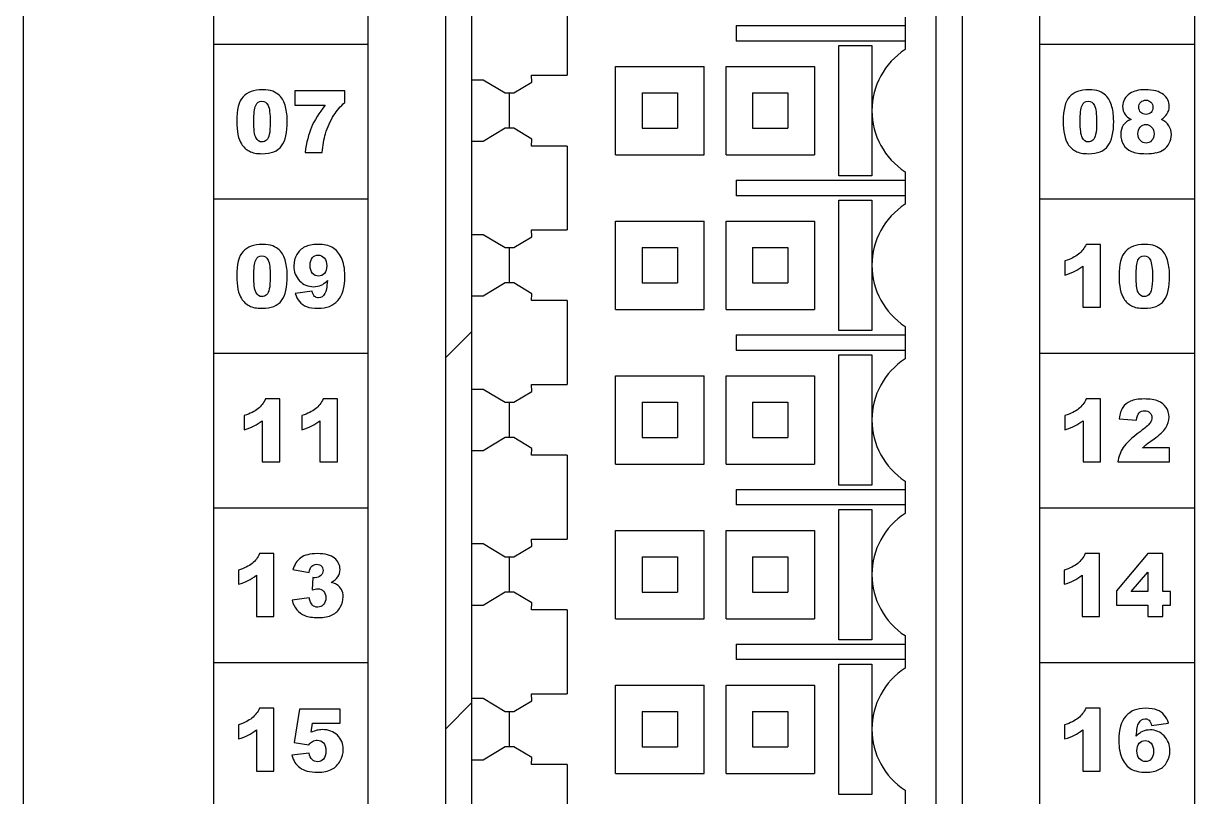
# Model space of a CAD drawing. Header units: millimetres. Extents: x 33 to 632, y -490 to 20.
# Drawn here: x 274.47 to 300.97, y -172.41 to -154.91 of the extents above; entities that cross this region are included whole.
import ezdxf

# ---------------------------------------------------------------- set-up
doc = ezdxf.new("R2010")
doc.units = ezdxf.units.MM

# ---------------------------------------------------------------- blocks, each defined once
blk = doc.blocks.new('MOD_DIM780')
at = {"linetype": 'Continuous'}
for p, q in [((115.619, 48.361), (115.619, 128.861)), ((126.119, 48.361), (126.119, 128.861)), ((115.019, 128.161), (115.019, 48.561)), ((126.719, 48.561), (126.719, 128.161)), ((109.769, 125.111), (109.769, 51.611)), ((113.269, 51.611), (113.269, 125.111)), ((128.469, 51.611), (128.469, 125.111)), ((131.969, 125.111), (131.969, 51.611)), ((105.469, 38.611), (105.469, 124.511)), ((117.769, 115.811), (117.769, 113.911)), ((121.594, 115.036), (121.594, 114.686)), ((121.594, 115.036), (125.419, 115.036)), ((125.419, 115.228), (125.419, 114.494)), ((113.269, 114.611), (109.769, 114.611)), ((125.419, 114.686), (121.594, 114.686)), ((123.918, 111.636), (123.918, 114.586)), ((123.918, 114.586), (124.669, 114.586)), ((124.669, 114.586), (124.669, 113.115)), ((131.969, 114.611), (128.469, 114.611)), ((118.869, 112.111), (118.869, 114.111)), ((118.869, 114.111), (120.869, 114.111)), ((120.869, 112.111), (120.869, 114.111)), ((121.369, 112.111), (121.369, 114.111)), ((121.369, 114.111), (123.369, 114.111)), ((123.369, 114.111), (123.369, 112.111)), ((115.619, 113.811), (115.869, 113.811)), ((115.869, 113.811), (116.369, 113.511)), ((116.566, 113.511), (116.97, 113.753)), ((116.97, 113.753), (116.969, 113.911)), ((116.969, 113.911), (117.769, 113.911)), ((111.607, 113.561), (111.607, 113.232)), ((112.743, 113.561), (111.607, 113.561)), ((112.743, 113.298), (112.743, 113.561)), ((116.369, 113.511), (116.566, 113.511)), ((116.469, 112.711), (116.469, 113.511)), ((119.469, 113.511), (119.469, 112.711)), ((119.469, 113.511), (120.269, 113.511)), ((120.269, 113.511), (120.269, 112.711)), ((121.969, 113.511), (121.969, 112.711)), ((121.969, 113.511), (122.769, 113.511)), ((122.769, 113.511), (122.769, 112.711)), ((111.607, 113.232), (112.298, 113.232)), ((124.669, 113.107), (124.669, 111.636)), ((116.369, 112.711), (115.869, 112.41)), ((116.566, 112.711), (116.369, 112.711)), ((116.97, 112.468), (116.566, 112.711)), ((119.469, 112.711), (120.269, 112.711)), ((121.969, 112.711), (122.769, 112.711)), ((115.869, 112.41), (115.619, 112.41)), ((116.969, 112.311), (116.97, 112.468)), ((111.843, 112.161), (112.231, 112.161)), ((117.769, 112.311), (116.969, 112.311)), ((117.769, 112.311), (117.769, 110.411)), ((118.869, 112.111), (120.869, 112.111)), ((121.369, 112.111), (123.369, 112.111)), ((124.669, 111.636), (123.918, 111.636)), ((125.419, 111.728), (125.419, 110.994)), ((121.594, 111.536), (121.594, 111.186)), ((121.594, 111.536), (125.419, 111.536)), ((113.269, 111.111), (109.769, 111.111)), ((125.419, 111.186), (121.594, 111.186)), ((123.918, 108.136), (123.918, 111.086)), ((123.918, 111.086), (124.669, 111.086)), ((124.669, 111.086), (124.669, 109.615)), ((131.969, 111.111), (128.469, 111.111)), ((118.869, 108.611), (118.869, 110.611)), ((118.869, 110.611), (120.869, 110.611)), ((120.869, 108.611), (120.869, 110.611)), ((121.369, 108.611), (121.369, 110.611)), ((121.369, 110.611), (123.369, 110.611)), ((123.369, 110.611), (123.369, 108.611)), ((115.619, 110.311), (115.869, 110.311)), ((115.869, 110.311), (116.369, 110.011)), ((116.566, 110.011), (116.97, 110.253)), ((116.97, 110.253), (116.969, 110.411)), ((116.969, 110.411), (117.769, 110.411)), ((116.369, 110.011), (116.566, 110.011)), ((116.469, 109.211), (116.469, 110.011)), ((119.469, 110.011), (119.469, 109.211)), ((119.469, 110.011), (120.269, 110.011)), ((120.269, 110.011), (120.269, 109.211)), ((121.969, 110.011), (121.969, 109.211)), ((121.969, 110.011), (122.769, 110.011)), ((122.769, 110.011), (122.769, 109.211)), ((129.837, 110.085), (129.515, 110.085)), ((129.837, 108.661), (129.837, 110.085)), ((124.669, 109.607), (124.669, 108.136)), ((129.035, 109.709), (129.035, 109.39)), ((129.443, 109.594), (129.443, 108.661)), ((116.369, 109.211), (115.869, 108.91)), ((116.566, 109.211), (116.369, 109.211)), ((116.97, 108.968), (116.566, 109.211)), ((119.469, 109.211), (120.269, 109.211)), ((121.969, 109.211), (122.769, 109.211)), ((112.005, 109.024), (111.618, 108.975)), ((116.969, 108.811), (116.97, 108.968)), ((115.869, 108.91), (115.619, 108.91)), ((117.769, 108.811), (116.969, 108.811)), ((117.769, 108.811), (117.769, 106.911)), ((129.443, 108.661), (129.837, 108.661)), ((118.869, 108.611), (120.869, 108.611)), ((121.369, 108.611), (123.369, 108.611)), ((124.669, 108.136), (123.918, 108.136)), ((125.419, 108.228), (125.419, 107.494)), ((115.019, 107.514), (115.619, 108.114)), ((121.594, 108.036), (121.594, 107.686)), ((121.594, 108.036), (125.419, 108.036)), ((113.269, 107.611), (109.769, 107.611)), ((125.419, 107.686), (121.594, 107.686)), ((131.969, 107.611), (128.469, 107.611)), ((123.918, 104.636), (123.918, 107.586)), ((123.918, 107.586), (124.669, 107.586)), ((124.669, 107.586), (124.669, 106.115)), ((118.869, 105.111), (118.869, 107.111)), ((118.869, 107.111), (120.869, 107.111)), ((120.869, 105.111), (120.869, 107.111)), ((121.369, 105.111), (121.369, 107.111)), ((121.369, 107.111), (123.369, 107.111)), ((123.369, 107.111), (123.369, 105.111)), ((115.619, 106.811), (115.869, 106.811)), ((115.869, 106.811), (116.369, 106.511)), ((116.97, 106.753), (116.969, 106.911)), ((116.969, 106.911), (117.769, 106.911)), ((111.268, 106.585), (110.946, 106.585)), ((111.268, 105.161), (111.268, 106.585)), ((112.573, 106.585), (112.251, 106.585)), ((112.573, 105.161), (112.573, 106.585)), ((116.566, 106.511), (116.97, 106.753)), ((129.84, 106.585), (129.518, 106.585)), ((129.84, 105.161), (129.84, 106.585)), ((116.369, 106.511), (116.566, 106.511)), ((116.469, 105.711), (116.469, 106.511)), ((119.469, 106.511), (119.469, 105.711)), ((119.469, 106.511), (120.269, 106.511)), ((120.269, 106.511), (120.269, 105.711)), ((121.969, 106.511), (121.969, 105.711)), ((121.969, 106.511), (122.769, 106.511)), ((122.769, 106.511), (122.769, 105.711)), ((110.466, 106.209), (110.466, 105.89)), ((110.875, 106.094), (110.875, 105.161)), ((111.77, 106.209), (111.77, 105.89)), ((112.179, 106.094), (112.179, 105.161)), ((124.669, 106.107), (124.669, 104.636)), ((129.037, 106.209), (129.037, 105.89)), ((129.446, 106.094), (129.446, 105.161)), ((130.263, 106.138), (130.652, 106.106)), ((116.369, 105.711), (115.869, 105.41)), ((116.566, 105.711), (116.369, 105.711)), ((116.97, 105.468), (116.566, 105.711)), ((119.469, 105.711), (120.269, 105.711)), ((121.969, 105.711), (122.769, 105.711)), ((131.401, 105.478), (130.794, 105.478)), ((131.401, 105.161), (131.401, 105.478)), ((115.869, 105.41), (115.619, 105.41)), ((116.969, 105.311), (116.97, 105.468)), ((117.769, 105.311), (116.969, 105.311)), ((117.769, 105.311), (117.769, 103.411)), ((110.875, 105.161), (111.268, 105.161)), ((112.179, 105.161), (112.573, 105.161)), ((118.869, 105.111), (120.869, 105.111)), ((121.369, 105.111), (123.369, 105.111)), ((129.446, 105.161), (129.84, 105.161)), ((130.234, 105.161), (131.401, 105.161)), ((125.419, 104.728), (125.419, 103.994)), ((121.594, 104.536), (121.594, 104.186)), ((121.594, 104.536), (125.419, 104.536)), ((124.669, 104.636), (123.918, 104.636)), ((125.419, 104.186), (121.594, 104.186)), ((113.269, 104.111), (109.769, 104.111)), ((123.918, 101.136), (123.918, 104.086)), ((123.918, 104.086), (124.669, 104.086)), ((124.669, 104.086), (124.669, 102.615)), ((131.969, 104.111), (128.469, 104.111)), ((116.97, 103.253), (116.969, 103.411)), ((116.969, 103.411), (117.769, 103.411)), ((118.869, 101.611), (118.869, 103.611)), ((118.869, 103.611), (120.869, 103.611)), ((120.869, 101.611), (120.869, 103.611)), ((121.369, 101.611), (121.369, 103.611)), ((121.369, 103.611), (123.369, 103.611)), ((123.369, 103.611), (123.369, 101.611)), ((115.619, 103.311), (115.869, 103.311)), ((115.869, 103.311), (116.369, 103.011)), ((116.566, 103.011), (116.97, 103.253)), ((111.136, 103.085), (110.814, 103.085)), ((111.136, 101.661), (111.136, 103.085)), ((116.369, 103.011), (116.566, 103.011)), ((116.469, 102.211), (116.469, 103.011)), ((119.469, 103.011), (119.469, 102.211)), ((119.469, 103.011), (120.269, 103.011)), ((120.269, 103.011), (120.269, 102.211)), ((121.969, 103.011), (121.969, 102.211)), ((121.969, 103.011), (122.769, 103.011)), ((122.769, 103.011), (122.769, 102.211)), ((129.817, 103.085), (129.495, 103.085)), ((129.817, 101.661), (129.817, 103.085)), ((130.909, 103.085), (130.2, 102.242)), ((131.248, 103.085), (130.909, 103.085)), ((131.248, 102.224), (131.248, 103.085)), ((110.334, 102.709), (110.334, 102.39)), ((110.743, 102.594), (110.743, 101.661)), ((111.569, 102.722), (111.937, 102.656)), ((124.669, 102.607), (124.669, 101.136)), ((129.015, 102.709), (129.015, 102.39)), ((129.424, 102.594), (129.424, 101.661)), ((130.533, 102.224), (130.909, 102.664)), ((130.909, 102.664), (130.909, 102.224)), ((112.021, 102.543), (112.001, 102.265)), ((111.937, 102.082), (111.548, 102.03)), ((116.369, 102.211), (115.869, 101.91)), ((116.566, 102.211), (116.369, 102.211)), ((116.97, 101.968), (116.566, 102.211)), ((119.469, 102.211), (120.269, 102.211)), ((121.969, 102.211), (122.769, 102.211)), ((130.2, 102.242), (130.2, 101.922)), ((130.909, 102.224), (130.533, 102.224)), ((131.423, 102.224), (131.248, 102.224)), ((131.423, 101.922), (131.423, 102.224)), ((115.869, 101.91), (115.619, 101.91)), ((116.969, 101.811), (116.97, 101.968)), ((117.769, 101.811), (116.969, 101.811)), ((117.769, 101.811), (117.769, 99.911)), ((130.2, 101.922), (130.909, 101.922)), ((130.909, 101.922), (130.909, 101.661)), ((131.248, 101.661), (131.248, 101.922)), ((131.248, 101.922), (131.423, 101.922)), ((110.743, 101.661), (111.136, 101.661)), ((118.869, 101.611), (120.869, 101.611)), ((121.369, 101.611), (123.369, 101.611)), ((129.424, 101.661), (129.817, 101.661)), ((130.909, 101.661), (131.248, 101.661)), ((121.594, 101.036), (121.594, 100.686)), ((121.594, 101.036), (125.419, 101.036)), ((124.669, 101.136), (123.918, 101.136)), ((125.419, 101.228), (125.419, 100.494)), ((113.269, 100.611), (109.769, 100.611)), ((125.419, 100.686), (121.594, 100.686)), ((123.918, 97.636), (123.918, 100.586)), ((123.918, 100.586), (124.669, 100.586)), ((124.669, 100.586), (124.669, 99.115)), ((131.969, 100.611), (128.469, 100.611)), ((116.97, 99.753), (116.969, 99.911)), ((116.969, 99.911), (117.769, 99.911)), ((118.869, 98.111), (118.869, 100.111)), ((118.869, 100.111), (120.869, 100.111)), ((120.869, 98.111), (120.869, 100.111)), ((121.369, 98.111), (121.369, 100.111)), ((121.369, 100.111), (123.369, 100.111)), ((123.369, 100.111), (123.369, 98.111)), ((115.019, 99.113), (115.619, 99.713)), ((115.619, 99.811), (115.869, 99.811)), ((115.869, 99.811), (116.369, 99.511)), ((116.566, 99.511), (116.97, 99.753)), ((111.135, 99.585), (110.813, 99.585)), ((111.135, 98.161), (111.135, 99.585)), ((111.715, 99.561), (111.592, 98.808)), ((112.639, 99.561), (111.715, 99.561)), ((112.639, 99.25), (112.639, 99.561)), ((116.369, 99.511), (116.566, 99.511)), ((116.469, 98.711), (116.469, 99.511)), ((119.469, 99.511), (119.469, 98.711)), ((119.469, 99.511), (120.269, 99.511)), ((120.269, 99.511), (120.269, 98.711)), ((121.969, 99.511), (121.969, 98.711)), ((121.969, 99.511), (122.769, 99.511)), ((122.769, 99.511), (122.769, 98.711)), ((129.831, 99.585), (129.509, 99.585)), ((129.831, 98.161), (129.831, 99.585)), ((110.333, 99.209), (110.333, 98.89)), ((111.98, 99.04), (112.013, 99.25)), ((112.013, 99.25), (112.639, 99.25)), ((129.029, 99.209), (129.029, 98.89)), ((130.993, 99.198), (131.38, 99.246)), ((110.741, 99.094), (110.741, 98.161)), ((124.669, 99.107), (124.669, 97.636)), ((129.438, 99.094), (129.438, 98.161)), ((111.592, 98.808), (111.924, 98.76)), ((116.369, 98.711), (115.869, 98.41)), ((116.566, 98.711), (116.369, 98.711)), ((116.97, 98.468), (116.566, 98.711)), ((119.469, 98.711), (120.269, 98.711)), ((121.969, 98.711), (122.769, 98.711)), ((111.935, 98.567), (111.542, 98.524)), ((115.869, 98.41), (115.619, 98.41)), ((116.969, 98.311), (116.97, 98.468)), ((110.741, 98.161), (111.135, 98.161)), ((117.769, 98.311), (116.969, 98.311)), ((117.769, 98.311), (117.769, 96.411)), ((118.869, 98.111), (120.869, 98.111)), ((121.369, 98.111), (123.369, 98.111)), ((129.438, 98.161), (129.831, 98.161)), ((124.669, 97.636), (123.918, 97.636)), ((125.419, 97.728), (125.419, 96.994))]:
    blk.add_line(p, q, dxfattribs=at)
for centre, radius, start, end in [((126.319, 113.111), 1.65, 123.0557, 236.9443), ((130.879, 113.208), 1.071, 270.0061, 282.0044), ((126.319, 109.611), 1.65, 123.0557, 236.9443), ((126.319, 106.111), 1.65, 123.0557, 236.9443), ((126.319, 102.611), 1.65, 123.0557, 236.9443), ((126.319, 99.111), 1.65, 123.0557, 236.9443)]:
    blk.add_arc(centre, radius, start, end, dxfattribs=at)
for points in [[(110.439, 113.425), (110.344, 113.318), (110.296, 113.132), (110.296, 112.866)], [(110.877, 113.585), (110.681, 113.585), (110.535, 113.531), (110.439, 113.425)], [(111.109, 113.549), (111.048, 113.572), (110.971, 113.585), (110.877, 113.585)], [(111.258, 113.459), (111.219, 113.496), (111.17, 113.526), (111.109, 113.549)], [(111.347, 113.341), (111.325, 113.382), (111.296, 113.421), (111.258, 113.459)], [(129.138, 113.425), (129.043, 113.318), (128.995, 113.132), (128.995, 112.866)], [(129.577, 113.585), (129.38, 113.585), (129.234, 113.531), (129.138, 113.425)], [(129.809, 113.549), (129.747, 113.572), (129.67, 113.585), (129.577, 113.585)], [(129.957, 113.459), (129.918, 113.496), (129.869, 113.526), (129.809, 113.549)], [(130.046, 113.341), (130.024, 113.382), (129.995, 113.421), (129.957, 113.459)], [(130.508, 113.498), (130.397, 113.424), (130.342, 113.328), (130.342, 113.211)], [(130.849, 113.585), (130.707, 113.585), (130.594, 113.556), (130.508, 113.498)], [(131.263, 113.477), (131.173, 113.548), (131.036, 113.585), (130.849, 113.585)], [(131.398, 113.208), (131.398, 113.316), (131.353, 113.406), (131.263, 113.477)], [(110.682, 112.865), (110.682, 113.041), (110.696, 113.162), (110.725, 113.227)], [(110.725, 113.227), (110.753, 113.292), (110.799, 113.326), (110.864, 113.326)], [(110.864, 113.326), (110.927, 113.326), (110.974, 113.293), (111.005, 113.229)], [(111.005, 113.229), (111.037, 113.165), (111.053, 113.04), (111.053, 112.855)], [(111.401, 113.198), (111.387, 113.252), (111.369, 113.3), (111.347, 113.341)], [(111.44, 112.871), (111.44, 112.984), (111.427, 113.093), (111.401, 113.198)], [(112.298, 113.232), (112.156, 113.056), (112.052, 112.89), (111.987, 112.736)], [(112.495, 113.009), (112.561, 113.112), (112.643, 113.208), (112.743, 113.298)], [(129.381, 112.865), (129.381, 113.041), (129.395, 113.162), (129.424, 113.227)], [(129.424, 113.227), (129.452, 113.292), (129.498, 113.326), (129.563, 113.326)], [(129.563, 113.326), (129.626, 113.326), (129.673, 113.293), (129.704, 113.229)], [(129.704, 113.229), (129.736, 113.165), (129.752, 113.04), (129.752, 112.855)], [(130.1, 113.198), (130.086, 113.252), (130.068, 113.3), (130.046, 113.341)], [(130.139, 112.871), (130.139, 112.984), (130.126, 113.093), (130.1, 113.198)], [(130.342, 113.211), (130.342, 113.14), (130.362, 113.077), (130.4, 113.022)], [(130.708, 113.188), (130.708, 113.235), (130.723, 113.273), (130.752, 113.303)], [(130.753, 113.071), (130.723, 113.1), (130.708, 113.14), (130.708, 113.188)], [(130.752, 113.303), (130.782, 113.332), (130.82, 113.348), (130.868, 113.348)], [(130.868, 113.348), (130.914, 113.348), (130.952, 113.332), (130.982, 113.302)], [(130.982, 113.302), (131.012, 113.271), (131.027, 113.232), (131.027, 113.184)], [(131.027, 113.184), (131.027, 113.138), (131.013, 113.099), (130.984, 113.071)], [(131.344, 113.032), (131.38, 113.086), (131.398, 113.145), (131.398, 113.208)], [(112.304, 112.588), (112.351, 112.742), (112.415, 112.883), (112.495, 113.009)], [(130.533, 112.913), (130.453, 112.882), (130.395, 112.838), (130.357, 112.78)], [(130.4, 113.022), (130.427, 112.982), (130.472, 112.946), (130.533, 112.913)], [(130.874, 113.027), (130.824, 113.027), (130.784, 113.041), (130.753, 113.071)], [(130.984, 113.071), (130.956, 113.041), (130.918, 113.027), (130.874, 113.027)], [(131.218, 112.913), (131.275, 112.951), (131.317, 112.991), (131.344, 113.032)], [(131.387, 112.769), (131.35, 112.828), (131.294, 112.877), (131.218, 112.913)], [(110.296, 112.866), (110.296, 112.758), (110.304, 112.659), (110.324, 112.569)], [(110.729, 112.5), (110.697, 112.565), (110.682, 112.687), (110.682, 112.865)], [(111.053, 112.855), (111.053, 112.728), (111.046, 112.634), (111.032, 112.575)], [(111.311, 112.313), (111.397, 112.431), (111.44, 112.617), (111.44, 112.871)], [(111.987, 112.736), (111.921, 112.581), (111.874, 112.389), (111.843, 112.161)], [(128.995, 112.866), (128.995, 112.758), (129.004, 112.659), (129.023, 112.569)], [(129.428, 112.5), (129.396, 112.565), (129.381, 112.687), (129.381, 112.865)], [(129.752, 112.855), (129.752, 112.728), (129.745, 112.634), (129.731, 112.575)], [(130.01, 112.313), (130.096, 112.431), (130.139, 112.617), (130.139, 112.871)], [(130.357, 112.78), (130.319, 112.723), (130.299, 112.654), (130.299, 112.572)], [(130.687, 112.586), (130.687, 112.651), (130.704, 112.702), (130.741, 112.74)], [(130.741, 112.74), (130.777, 112.779), (130.819, 112.798), (130.868, 112.798)], [(130.868, 112.798), (130.916, 112.798), (130.959, 112.778), (130.996, 112.738)], [(130.996, 112.738), (131.034, 112.698), (131.053, 112.648), (131.053, 112.587)], [(131.444, 112.57), (131.444, 112.643), (131.424, 112.709), (131.387, 112.769)], [(110.324, 112.569), (110.343, 112.48), (110.368, 112.41), (110.402, 112.358)], [(110.866, 112.402), (110.806, 112.402), (110.76, 112.435), (110.729, 112.5)], [(110.968, 112.443), (110.94, 112.416), (110.905, 112.402), (110.866, 112.402)], [(111.032, 112.575), (111.019, 112.515), (110.997, 112.471), (110.968, 112.443)], [(112.231, 112.161), (112.243, 112.325), (112.268, 112.467), (112.304, 112.588)], [(129.023, 112.569), (129.042, 112.48), (129.068, 112.41), (129.101, 112.358)], [(129.565, 112.402), (129.505, 112.402), (129.459, 112.435), (129.428, 112.5)], [(129.667, 112.443), (129.639, 112.416), (129.604, 112.402), (129.565, 112.402)], [(129.731, 112.575), (129.718, 112.515), (129.696, 112.471), (129.667, 112.443)], [(130.299, 112.572), (130.299, 112.488), (130.32, 112.412), (130.36, 112.344)], [(130.743, 112.434), (130.705, 112.473), (130.687, 112.524), (130.687, 112.586)], [(130.872, 112.376), (130.824, 112.376), (130.781, 112.395), (130.743, 112.434)], [(130.997, 112.435), (130.96, 112.395), (130.918, 112.376), (130.872, 112.376)], [(131.053, 112.587), (131.053, 112.525), (131.034, 112.475), (130.997, 112.435)], [(131.277, 112.233), (131.323, 112.266), (131.362, 112.313), (131.395, 112.374)], [(131.395, 112.374), (131.427, 112.435), (131.444, 112.5), (131.444, 112.57)], [(110.402, 112.358), (110.449, 112.286), (110.509, 112.23), (110.581, 112.193)], [(110.581, 112.193), (110.654, 112.156), (110.749, 112.137), (110.867, 112.137)], [(110.867, 112.137), (111.077, 112.137), (111.225, 112.195), (111.311, 112.313)], [(129.101, 112.358), (129.148, 112.286), (129.208, 112.23), (129.28, 112.193)], [(129.28, 112.193), (129.353, 112.156), (129.448, 112.137), (129.566, 112.137)], [(129.566, 112.137), (129.776, 112.137), (129.924, 112.195), (130.01, 112.313)], [(130.36, 112.344), (130.401, 112.275), (130.461, 112.224), (130.539, 112.189)], [(130.539, 112.189), (130.617, 112.155), (130.73, 112.137), (130.879, 112.137)], [(131.102, 112.16), (131.171, 112.175), (131.23, 112.2), (131.277, 112.233)], [(110.878, 110.085), (110.681, 110.085), (110.535, 110.031), (110.44, 109.925)], [(111.11, 110.049), (111.049, 110.072), (110.972, 110.085), (110.878, 110.085)], [(111.258, 109.959), (111.22, 109.996), (111.17, 110.026), (111.11, 110.049)], [(111.836, 110.026), (111.758, 109.986), (111.698, 109.929), (111.654, 109.853)], [(112.126, 110.085), (112.01, 110.085), (111.912, 110.065), (111.836, 110.026)], [(112.463, 110.012), (112.378, 110.06), (112.266, 110.085), (112.126, 110.085)], [(112.666, 109.783), (112.615, 109.888), (112.547, 109.964), (112.463, 110.012)], [(129.515, 110.085), (129.473, 109.997), (129.416, 109.922), (129.343, 109.863)], [(130.841, 110.085), (130.645, 110.085), (130.499, 110.031), (130.403, 109.925)], [(131.073, 110.049), (131.012, 110.072), (130.935, 110.085), (130.841, 110.085)], [(131.221, 109.959), (131.183, 109.996), (131.134, 110.026), (131.073, 110.049)], [(110.44, 109.925), (110.344, 109.818), (110.296, 109.632), (110.296, 109.366)], [(110.682, 109.365), (110.682, 109.541), (110.697, 109.662), (110.725, 109.727)], [(110.725, 109.727), (110.754, 109.792), (110.8, 109.826), (110.865, 109.826)], [(110.865, 109.826), (110.928, 109.826), (110.974, 109.793), (111.006, 109.729)], [(111.006, 109.729), (111.037, 109.665), (111.054, 109.54), (111.054, 109.355)], [(111.348, 109.841), (111.326, 109.882), (111.296, 109.921), (111.258, 109.959)], [(111.401, 109.698), (111.388, 109.752), (111.37, 109.8), (111.348, 109.841)], [(111.654, 109.853), (111.61, 109.776), (111.588, 109.691), (111.588, 109.598)], [(111.958, 109.609), (111.958, 109.686), (111.974, 109.745), (112.009, 109.784)], [(112.009, 109.784), (112.043, 109.822), (112.086, 109.842), (112.138, 109.842)], [(112.138, 109.842), (112.192, 109.842), (112.239, 109.82), (112.277, 109.777)], [(112.277, 109.777), (112.315, 109.734), (112.334, 109.675), (112.334, 109.599)], [(112.742, 109.368), (112.742, 109.54), (112.716, 109.678), (112.666, 109.783)], [(129.343, 109.863), (129.27, 109.803), (129.166, 109.751), (129.035, 109.709)], [(130.403, 109.925), (130.308, 109.818), (130.26, 109.632), (130.26, 109.366)], [(130.646, 109.365), (130.646, 109.541), (130.66, 109.662), (130.689, 109.727)], [(130.689, 109.727), (130.717, 109.792), (130.763, 109.826), (130.828, 109.826)], [(130.828, 109.826), (130.891, 109.826), (130.938, 109.793), (130.969, 109.729)], [(130.969, 109.729), (131.001, 109.665), (131.017, 109.54), (131.017, 109.355)], [(131.311, 109.841), (131.289, 109.882), (131.26, 109.921), (131.221, 109.959)], [(131.365, 109.698), (131.351, 109.752), (131.333, 109.8), (131.311, 109.841)], [(111.44, 109.371), (111.44, 109.484), (111.427, 109.593), (111.401, 109.698)], [(111.588, 109.598), (111.588, 109.462), (111.631, 109.349), (111.717, 109.26)], [(112.01, 109.429), (111.975, 109.471), (111.958, 109.531), (111.958, 109.609)], [(112.334, 109.599), (112.334, 109.525), (112.316, 109.468), (112.28, 109.428)], [(129.035, 109.39), (129.124, 109.417), (129.199, 109.446), (129.258, 109.476)], [(129.258, 109.476), (129.317, 109.506), (129.379, 109.545), (129.443, 109.594)], [(131.404, 109.371), (131.404, 109.484), (131.391, 109.593), (131.365, 109.698)], [(110.296, 109.366), (110.296, 109.258), (110.305, 109.159), (110.324, 109.069)], [(110.729, 109), (110.697, 109.065), (110.682, 109.187), (110.682, 109.365)], [(111.054, 109.355), (111.054, 109.228), (111.046, 109.134), (111.033, 109.075)], [(111.312, 108.813), (111.397, 108.931), (111.44, 109.117), (111.44, 109.371)], [(111.717, 109.26), (111.803, 109.171), (111.909, 109.127), (112.035, 109.127)], [(112.143, 109.367), (112.09, 109.367), (112.046, 109.387), (112.01, 109.429)], [(112.28, 109.428), (112.244, 109.387), (112.198, 109.367), (112.143, 109.367)], [(112.205, 109.16), (112.254, 109.182), (112.302, 109.217), (112.349, 109.265)], [(112.349, 109.265), (112.335, 109.114), (112.316, 109.016), (112.291, 108.97)], [(112.582, 108.813), (112.689, 108.93), (112.742, 109.115), (112.742, 109.368)], [(130.26, 109.366), (130.26, 109.258), (130.268, 109.159), (130.288, 109.069)], [(130.692, 109), (130.661, 109.065), (130.646, 109.187), (130.646, 109.365)], [(131.017, 109.355), (131.017, 109.228), (131.009, 109.134), (130.996, 109.075)], [(131.275, 108.813), (131.361, 108.931), (131.404, 109.117), (131.404, 109.371)], [(110.324, 109.069), (110.343, 108.98), (110.369, 108.91), (110.403, 108.858)], [(110.867, 108.902), (110.806, 108.902), (110.76, 108.935), (110.729, 109)], [(110.969, 108.943), (110.94, 108.916), (110.906, 108.902), (110.867, 108.902)], [(111.033, 109.075), (111.019, 109.015), (110.997, 108.971), (110.969, 108.943)], [(111.618, 108.975), (111.641, 108.9), (111.673, 108.838), (111.716, 108.788)], [(112.056, 108.908), (112.032, 108.931), (112.014, 108.969), (112.005, 109.024)], [(112.035, 109.127), (112.099, 109.127), (112.156, 109.137), (112.205, 109.16)], [(112.291, 108.97), (112.256, 108.907), (112.207, 108.876), (112.145, 108.876)], [(130.288, 109.069), (130.307, 108.98), (130.332, 108.91), (130.366, 108.858)], [(130.83, 108.902), (130.77, 108.902), (130.724, 108.935), (130.692, 109)], [(130.932, 108.943), (130.903, 108.916), (130.869, 108.902), (130.83, 108.902)], [(130.996, 109.075), (130.983, 109.015), (130.961, 108.971), (130.932, 108.943)], [(110.403, 108.858), (110.449, 108.786), (110.509, 108.73), (110.582, 108.693)], [(110.582, 108.693), (110.654, 108.656), (110.749, 108.637), (110.867, 108.637)], [(110.867, 108.637), (111.078, 108.637), (111.226, 108.695), (111.312, 108.813)], [(111.716, 108.788), (111.758, 108.739), (111.812, 108.701), (111.877, 108.675)], [(111.877, 108.675), (111.941, 108.65), (112.029, 108.637), (112.14, 108.637)], [(112.145, 108.876), (112.11, 108.876), (112.08, 108.886), (112.056, 108.908)], [(112.14, 108.637), (112.329, 108.637), (112.476, 108.695), (112.582, 108.813)], [(130.366, 108.858), (130.413, 108.786), (130.473, 108.73), (130.545, 108.693)], [(130.545, 108.693), (130.618, 108.656), (130.712, 108.637), (130.831, 108.637)], [(130.831, 108.637), (131.041, 108.637), (131.189, 108.695), (131.275, 108.813)], [(110.946, 106.585), (110.904, 106.497), (110.847, 106.422), (110.774, 106.363)], [(112.251, 106.585), (112.209, 106.497), (112.151, 106.422), (112.079, 106.363)], [(129.518, 106.585), (129.476, 106.497), (129.418, 106.422), (129.346, 106.363)], [(130.519, 106.535), (130.444, 106.502), (130.387, 106.455), (130.346, 106.394)], [(130.827, 106.585), (130.695, 106.585), (130.593, 106.567), (130.519, 106.535)], [(131.146, 106.537), (131.07, 106.568), (130.964, 106.585), (130.827, 106.585)], [(131.326, 106.394), (131.282, 106.459), (131.222, 106.506), (131.146, 106.537)], [(110.774, 106.363), (110.701, 106.303), (110.598, 106.251), (110.466, 106.209)], [(112.079, 106.363), (112.005, 106.303), (111.902, 106.251), (111.77, 106.209)], [(129.346, 106.363), (129.272, 106.303), (129.169, 106.251), (129.037, 106.209)], [(130.346, 106.394), (130.306, 106.332), (130.278, 106.247), (130.263, 106.138)], [(130.652, 106.106), (130.663, 106.184), (130.684, 106.24), (130.716, 106.271)], [(130.716, 106.271), (130.747, 106.302), (130.788, 106.318), (130.838, 106.318)], [(130.838, 106.318), (130.885, 106.318), (130.924, 106.303), (130.956, 106.272)], [(130.956, 106.272), (130.988, 106.242), (131.004, 106.205), (131.004, 106.163)], [(131.391, 106.177), (131.391, 106.257), (131.37, 106.329), (131.326, 106.394)], [(110.69, 105.976), (110.749, 106.006), (110.811, 106.045), (110.875, 106.094)], [(111.994, 105.976), (112.053, 106.006), (112.115, 106.045), (112.179, 106.094)], [(129.261, 105.976), (129.32, 106.006), (129.382, 106.045), (129.446, 106.094)], [(130.956, 106.039), (130.924, 105.994), (130.851, 105.929), (130.737, 105.845)], [(131.004, 106.163), (131.004, 106.123), (130.988, 106.082), (130.956, 106.039)], [(131.316, 105.932), (131.366, 106.01), (131.391, 106.091), (131.391, 106.177)], [(110.466, 105.89), (110.556, 105.917), (110.63, 105.946), (110.69, 105.976)], [(111.77, 105.89), (111.86, 105.917), (111.935, 105.946), (111.994, 105.976)], [(129.037, 105.89), (129.127, 105.917), (129.202, 105.946), (129.261, 105.976)], [(130.737, 105.845), (130.55, 105.707), (130.423, 105.587), (130.355, 105.485)], [(131.044, 105.677), (131.176, 105.769), (131.266, 105.854), (131.316, 105.932)], [(130.355, 105.485), (130.288, 105.384), (130.247, 105.275), (130.234, 105.161)], [(130.794, 105.478), (130.829, 105.512), (130.86, 105.541), (130.887, 105.562)], [(130.887, 105.562), (130.913, 105.584), (130.966, 105.622), (131.044, 105.677)], [(110.643, 102.863), (110.569, 102.803), (110.466, 102.751), (110.334, 102.709)], [(110.814, 103.085), (110.772, 102.997), (110.715, 102.922), (110.643, 102.863)], [(111.745, 102.991), (111.658, 102.928), (111.599, 102.838), (111.569, 102.722)], [(112.114, 103.085), (111.955, 103.085), (111.832, 103.053), (111.745, 102.991)], [(111.995, 102.801), (112.023, 102.829), (112.061, 102.843), (112.107, 102.843)], [(112.107, 102.843), (112.15, 102.843), (112.186, 102.83), (112.211, 102.804)], [(112.51, 102.982), (112.428, 103.05), (112.297, 103.085), (112.114, 103.085)], [(112.633, 102.725), (112.633, 102.829), (112.592, 102.914), (112.51, 102.982)], [(129.324, 102.863), (129.25, 102.803), (129.147, 102.751), (129.015, 102.709)], [(129.495, 103.085), (129.453, 102.997), (129.396, 102.922), (129.324, 102.863)], [(110.558, 102.476), (110.617, 102.506), (110.679, 102.545), (110.743, 102.594)], [(111.937, 102.656), (111.946, 102.725), (111.966, 102.773), (111.995, 102.801)], [(112.198, 102.587), (112.164, 102.555), (112.122, 102.538), (112.071, 102.538)], [(112.25, 102.703), (112.25, 102.658), (112.233, 102.619), (112.198, 102.587)], [(112.211, 102.804), (112.236, 102.779), (112.25, 102.745), (112.25, 102.703)], [(112.433, 102.432), (112.5, 102.469), (112.55, 102.512), (112.583, 102.561)], [(112.583, 102.561), (112.616, 102.61), (112.633, 102.664), (112.633, 102.725)], [(129.239, 102.476), (129.298, 102.506), (129.36, 102.545), (129.424, 102.594)], [(110.334, 102.39), (110.424, 102.417), (110.498, 102.446), (110.558, 102.476)], [(112.071, 102.538), (112.059, 102.538), (112.042, 102.539), (112.021, 102.543)], [(112.557, 102.385), (112.529, 102.403), (112.487, 102.419), (112.433, 102.432)], [(112.665, 102.272), (112.639, 102.319), (112.603, 102.357), (112.557, 102.385)], [(129.015, 102.39), (129.105, 102.417), (129.179, 102.446), (129.239, 102.476)], [(111.548, 102.03), (111.573, 101.942), (111.609, 101.87), (111.657, 101.813)], [(112.007, 101.919), (111.975, 101.949), (111.952, 102.004), (111.937, 102.082)], [(112.001, 102.265), (112.054, 102.28), (112.096, 102.288), (112.127, 102.288)], [(112.127, 102.288), (112.184, 102.288), (112.229, 102.27), (112.262, 102.234)], [(112.313, 102.084), (112.313, 102.02), (112.295, 101.969), (112.26, 101.931)], [(112.262, 102.234), (112.296, 102.198), (112.313, 102.149), (112.313, 102.084)], [(112.64, 101.87), (112.682, 101.944), (112.704, 102.023), (112.704, 102.105)], [(112.704, 102.105), (112.704, 102.17), (112.691, 102.225), (112.665, 102.272)], [(111.657, 101.813), (111.704, 101.755), (111.765, 101.711), (111.838, 101.682)], [(112.13, 101.874), (112.081, 101.874), (112.04, 101.888), (112.007, 101.919)], [(112.26, 101.931), (112.226, 101.893), (112.182, 101.874), (112.13, 101.874)], [(112.456, 101.697), (112.536, 101.737), (112.597, 101.795), (112.64, 101.87)], [(111.838, 101.682), (111.912, 101.652), (112.012, 101.637), (112.14, 101.637)], [(112.14, 101.637), (112.27, 101.637), (112.376, 101.658), (112.456, 101.697)], [(110.813, 99.585), (110.771, 99.497), (110.714, 99.422), (110.641, 99.363)], [(129.509, 99.585), (129.467, 99.497), (129.41, 99.422), (129.337, 99.363)], [(130.415, 99.408), (130.309, 99.29), (130.256, 99.105), (130.256, 98.853)], [(130.858, 99.585), (130.669, 99.585), (130.521, 99.525), (130.415, 99.408)], [(131.121, 99.545), (131.056, 99.571), (130.968, 99.585), (130.858, 99.585)], [(131.282, 99.432), (131.24, 99.482), (131.186, 99.52), (131.121, 99.545)], [(131.38, 99.246), (131.357, 99.32), (131.325, 99.383), (131.282, 99.432)], [(110.641, 99.363), (110.568, 99.303), (110.464, 99.251), (110.333, 99.209)], [(129.337, 99.363), (129.264, 99.303), (129.161, 99.251), (129.029, 99.209)], [(130.65, 98.956), (130.662, 99.106), (130.681, 99.204), (130.706, 99.251)], [(130.706, 99.251), (130.741, 99.313), (130.791, 99.346), (130.854, 99.346)], [(130.854, 99.346), (130.888, 99.346), (130.918, 99.334), (130.941, 99.312)], [(130.941, 99.312), (130.966, 99.289), (130.983, 99.251), (130.993, 99.198)], [(110.333, 98.89), (110.422, 98.917), (110.497, 98.946), (110.556, 98.976)], [(110.556, 98.976), (110.615, 99.006), (110.677, 99.045), (110.741, 99.094)], [(112.108, 99.086), (112.066, 99.076), (112.023, 99.06), (111.98, 99.04)], [(112.009, 98.833), (112.044, 98.851), (112.08, 98.861), (112.118, 98.861)], [(112.234, 99.101), (112.192, 99.101), (112.15, 99.096), (112.108, 99.086)], [(112.118, 98.861), (112.178, 98.861), (112.224, 98.841), (112.26, 98.802)], [(112.574, 98.974), (112.487, 99.058), (112.373, 99.101), (112.234, 99.101)], [(112.706, 98.654), (112.706, 98.782), (112.662, 98.889), (112.574, 98.974)], [(129.029, 98.89), (129.119, 98.917), (129.193, 98.946), (129.253, 98.976)], [(129.253, 98.976), (129.312, 99.006), (129.374, 99.045), (129.438, 99.094)], [(130.256, 98.853), (130.256, 98.68), (130.281, 98.542), (130.331, 98.437)], [(130.794, 99.06), (130.744, 99.037), (130.696, 99.003), (130.65, 98.956)], [(130.718, 98.794), (130.754, 98.834), (130.8, 98.854), (130.855, 98.854)], [(130.964, 99.095), (130.899, 99.095), (130.842, 99.083), (130.794, 99.06)], [(130.855, 98.854), (130.907, 98.854), (130.951, 98.833), (130.987, 98.792)], [(131.279, 98.961), (131.194, 99.05), (131.088, 99.095), (130.964, 99.095)], [(131.41, 98.622), (131.41, 98.759), (131.366, 98.871), (131.279, 98.961)], [(111.924, 98.76), (111.954, 98.795), (111.983, 98.82), (112.009, 98.833)], [(112.26, 98.802), (112.296, 98.763), (112.314, 98.702), (112.314, 98.619)], [(112.314, 98.619), (112.314, 98.537), (112.296, 98.476), (112.261, 98.435)], [(112.638, 98.394), (112.683, 98.477), (112.706, 98.564), (112.706, 98.654)], [(130.664, 98.622), (130.664, 98.696), (130.682, 98.754), (130.718, 98.794)], [(130.721, 98.443), (130.683, 98.486), (130.664, 98.546), (130.664, 98.622)], [(130.987, 98.792), (131.023, 98.75), (131.041, 98.69), (131.041, 98.611)], [(131.041, 98.611), (131.041, 98.534), (131.024, 98.476), (130.99, 98.437)], [(131.344, 98.369), (131.388, 98.445), (131.41, 98.529), (131.41, 98.622)], [(111.542, 98.524), (111.561, 98.458), (111.585, 98.403), (111.613, 98.359)], [(111.613, 98.359), (111.642, 98.315), (111.679, 98.275), (111.725, 98.241)], [(112.002, 98.422), (111.967, 98.455), (111.945, 98.504), (111.935, 98.567)], [(112.127, 98.374), (112.078, 98.374), (112.036, 98.39), (112.002, 98.422)], [(112.261, 98.435), (112.225, 98.394), (112.181, 98.374), (112.127, 98.374)], [(112.447, 98.203), (112.529, 98.247), (112.593, 98.31), (112.638, 98.394)], [(130.331, 98.437), (130.382, 98.332), (130.45, 98.256), (130.535, 98.208)], [(130.861, 98.379), (130.806, 98.379), (130.759, 98.4), (130.721, 98.443)], [(130.99, 98.437), (130.955, 98.398), (130.912, 98.379), (130.861, 98.379)], [(131.162, 98.195), (131.24, 98.234), (131.3, 98.292), (131.344, 98.369)], [(111.725, 98.241), (111.771, 98.207), (111.827, 98.18), (111.893, 98.163)], [(111.893, 98.163), (111.959, 98.146), (112.038, 98.137), (112.131, 98.137)], [(112.131, 98.137), (112.259, 98.137), (112.365, 98.159), (112.447, 98.203)], [(130.535, 98.208), (130.619, 98.161), (130.732, 98.137), (130.872, 98.137)], [(130.872, 98.137), (130.988, 98.137), (131.085, 98.157), (131.162, 98.195)]]:
    blk.add_open_spline(points, degree=3, dxfattribs=at)

msp = doc.modelspace()

# ---------------------------------------------------------------- block references
msp.add_blockref('MOD_DIM780', (169, -270))

doc.saveas('drawing.dxf')
